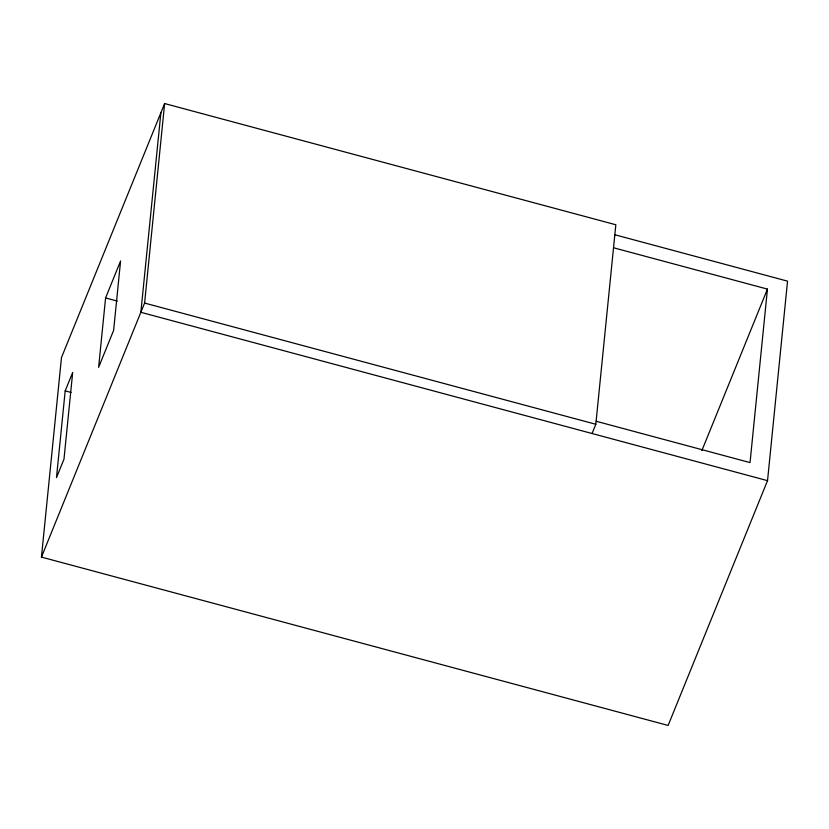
<?xml version="1.0" encoding="UTF-8"?>
<svg xmlns="http://www.w3.org/2000/svg" width="829" height="829" viewBox="0 0 829 829"><rect width="100%" height="100%" fill="white"/><g stroke="black" fill="none" stroke-linecap="round" stroke-linejoin="round"><path stroke-width="1.24" d="M614.931 234.773L787.55 281.145L767.53 480.654L668.122 725.448L41.45 557.098L61.47 357.589L164.629 103.552L615.833 224.763L595.813 424.272L592.061 433.515M65.19 390.873L56.486 477.618L63.988 459.142L72.693 372.397L65.19 390.873L71.066 392.449M105.584 297.932L98.62 367.33L113.625 330.377L120.588 260.98L105.584 297.932L117.335 301.093M160.878 112.785L140.857 312.295L767.53 480.654M41.45 557.098L144.598 303.062L164.629 103.552M613.605 247.778L767.447 289.103L750.038 462.592L596.196 421.267M701.852 450.644L767.447 289.103M144.598 303.062L595.813 424.272"/></g></svg>
